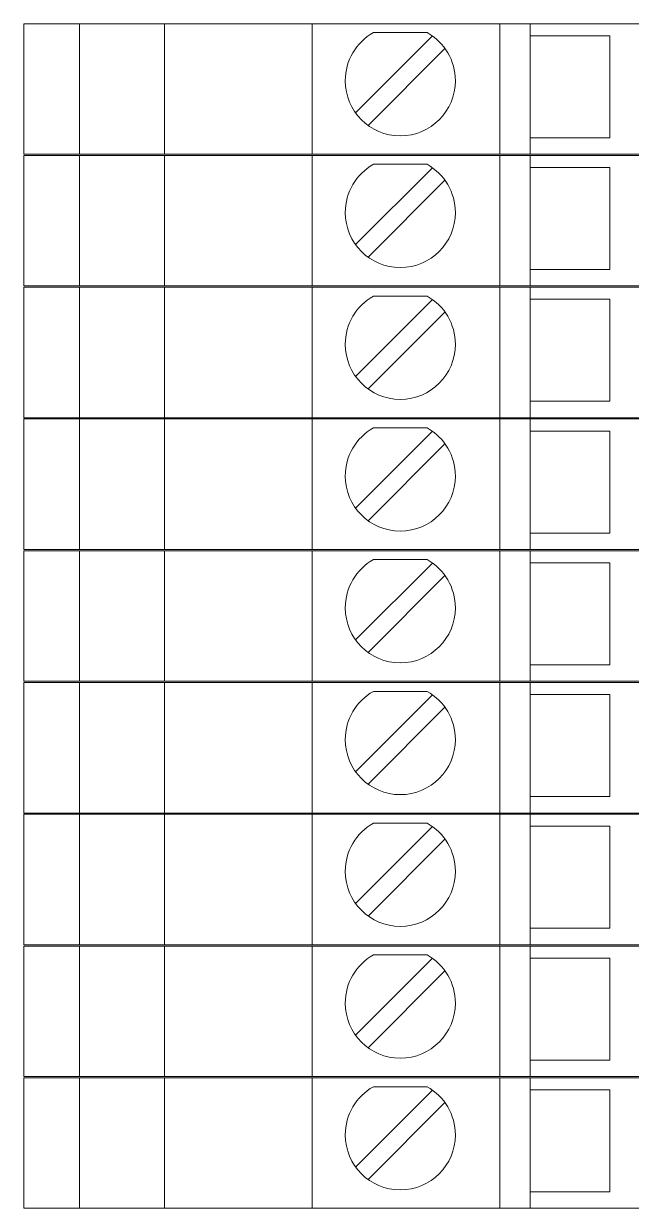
# Model space of a CAD drawing. Header units: millimetres. Extents: x 4962 to 7449, y 754 to 2938.
# Drawn here: x 5322.79 to 5346.79, y 2147.79 to 2194.54 of the extents above; entities that cross this region are included whole.
import ezdxf

# ---------------------------------------------------------------- set-up
doc = ezdxf.new("R2010")
doc.units = ezdxf.units.MM
doc.layers.add('000-PI-ORMAR', color=2, linetype='Continuous')

msp = doc.modelspace()

# ---------------------------------------------------------------- linework, layer by layer
at = {"layer": '000-PI-ORMAR', "color": 0, "linetype": 'ByBlock', "lineweight": 0}
for p, q in [((5322.792, 2194.543), (5322.792, 2194.543)), ((5324.992, 2194.543), (5322.792, 2194.543)), ((5322.792, 2194.543), (5322.792, 2189.393)), ((5324.992, 2194.543), (5324.992, 2194.543)), ((5324.992, 2194.543), (5326.584, 2194.543)), ((5324.992, 2194.543), (5324.992, 2189.393)), ((5326.584, 2194.543), (5328.726, 2194.543)), ((5327.042, 2194.543), (5327.042, 2194.543)), ((5328.353, 2194.543), (5328.353, 2189.393)), ((5329.11, 2194.543), (5328.726, 2194.543)), ((5331.618, 2194.543), (5329.11, 2194.543)), ((5329.292, 2194.543), (5329.292, 2194.543)), ((5330.792, 2194.543), (5330.792, 2194.543)), ((5331.618, 2194.543), (5334.192, 2194.543)), ((5331.942, 2194.543), (5331.942, 2194.543)), ((5334.192, 2194.543), (5341.592, 2194.543)), ((5334.192, 2194.543), (5334.192, 2189.393)), ((5336.992, 2194.543), (5336.992, 2194.543)), ((5341.592, 2194.543), (5342.792, 2194.543)), ((5341.592, 2194.543), (5341.592, 2189.393)), ((5342.792, 2194.543), (5342.792, 2194.543)), ((5342.792, 2194.543), (5350.792, 2194.543)), ((5342.792, 2194.543), (5342.792, 2189.393)), ((5338.937, 2194.059), (5335.902, 2191.023)), ((5336.608, 2194.193), (5336.608, 2194.193)), ((5338.726, 2194.193), (5336.608, 2194.193)), ((5338.726, 2194.193), (5338.726, 2194.193)), ((5338.937, 2194.059), (5338.937, 2194.059)), ((5342.792, 2194.068), (5345.942, 2194.068)), ((5342.792, 2194.068), (5342.792, 2194.068)), ((5345.942, 2194.068), (5345.942, 2190.043)), ((5345.942, 2194.068), (5345.942, 2194.068)), ((5336.397, 2190.528), (5339.432, 2193.564)), ((5339.432, 2193.564), (5339.432, 2193.564)), ((5341.592, 2193.593), (5341.592, 2190.993)), ((5341.592, 2193.593), (5341.592, 2193.593)), ((5335.902, 2191.023), (5335.902, 2191.023)), ((5341.592, 2190.993), (5341.592, 2190.993)), ((5336.397, 2190.528), (5336.397, 2190.528)), ((5345.942, 2190.043), (5342.792, 2190.043)), ((5342.792, 2190.043), (5342.792, 2190.043)), ((5345.942, 2190.043), (5345.942, 2190.043)), ((5324.992, 2189.393), (5322.792, 2189.393)), ((5322.792, 2189.393), (5322.792, 2189.393)), ((5322.792, 2189.343), (5322.792, 2189.343)), ((5324.992, 2189.343), (5322.792, 2189.343)), ((5322.792, 2189.343), (5322.792, 2184.193)), ((5324.992, 2189.393), (5326.584, 2189.393)), ((5324.992, 2189.393), (5324.992, 2189.393)), ((5324.992, 2189.343), (5324.992, 2189.343)), ((5324.992, 2189.343), (5326.584, 2189.343)), ((5324.992, 2189.343), (5324.992, 2184.193)), ((5326.584, 2189.393), (5328.726, 2189.393)), ((5326.584, 2189.343), (5328.726, 2189.343)), ((5327.042, 2189.393), (5327.042, 2189.393)), ((5327.042, 2189.343), (5327.042, 2189.343)), ((5328.353, 2189.343), (5328.353, 2184.193)), ((5328.726, 2189.393), (5329.11, 2189.393)), ((5329.11, 2189.343), (5328.726, 2189.343)), ((5329.11, 2189.393), (5331.618, 2189.393)), ((5331.618, 2189.343), (5329.11, 2189.343)), ((5329.292, 2189.393), (5329.292, 2189.393)), ((5329.292, 2189.343), (5329.292, 2189.343)), ((5330.792, 2189.343), (5330.792, 2189.343)), ((5331.618, 2189.393), (5334.192, 2189.393)), ((5331.618, 2189.343), (5334.192, 2189.343)), ((5331.942, 2189.393), (5331.942, 2189.393)), ((5331.942, 2189.343), (5331.942, 2189.343)), ((5334.192, 2189.393), (5341.592, 2189.393)), ((5334.192, 2189.343), (5341.592, 2189.343)), ((5334.192, 2189.343), (5334.192, 2184.193)), ((5336.992, 2189.393), (5336.992, 2189.393)), ((5336.992, 2189.343), (5336.992, 2189.343)), ((5341.592, 2189.393), (5342.792, 2189.393)), ((5341.592, 2189.343), (5342.792, 2189.343)), ((5341.592, 2189.343), (5341.592, 2184.193)), ((5342.792, 2189.393), (5350.792, 2189.393)), ((5342.792, 2189.393), (5342.792, 2189.393)), ((5342.792, 2189.343), (5342.792, 2189.343)), ((5342.792, 2189.343), (5350.792, 2189.343)), ((5342.792, 2189.343), (5342.792, 2184.193)), ((5338.937, 2188.859), (5335.902, 2185.823)), ((5336.608, 2188.993), (5336.608, 2188.993)), ((5338.726, 2188.993), (5336.608, 2188.993)), ((5338.726, 2188.993), (5338.726, 2188.993)), ((5338.937, 2188.859), (5338.937, 2188.859)), ((5342.792, 2188.868), (5345.942, 2188.868)), ((5342.792, 2188.868), (5342.792, 2188.868)), ((5345.942, 2188.868), (5345.942, 2184.843)), ((5345.942, 2188.868), (5345.942, 2188.868)), ((5341.592, 2188.393), (5341.592, 2185.793)), ((5341.592, 2188.393), (5341.592, 2188.393)), ((5336.397, 2185.328), (5339.432, 2188.364)), ((5339.432, 2188.364), (5339.432, 2188.364)), ((5335.902, 2185.823), (5335.902, 2185.823)), ((5341.592, 2185.793), (5341.592, 2185.793)), ((5336.397, 2185.328), (5336.397, 2185.328)), ((5345.942, 2184.843), (5342.792, 2184.843)), ((5342.792, 2184.843), (5342.792, 2184.843)), ((5345.942, 2184.843), (5345.942, 2184.843)), ((5324.992, 2184.193), (5322.792, 2184.193)), ((5322.792, 2184.193), (5322.792, 2184.193)), ((5324.992, 2184.193), (5326.584, 2184.193)), ((5324.992, 2184.193), (5324.992, 2184.193)), ((5326.584, 2184.193), (5328.726, 2184.193)), ((5327.042, 2184.193), (5327.042, 2184.193)), ((5328.726, 2184.193), (5329.11, 2184.193)), ((5329.11, 2184.193), (5331.618, 2184.193)), ((5329.292, 2184.193), (5329.292, 2184.193)), ((5331.618, 2184.193), (5334.192, 2184.193)), ((5331.942, 2184.193), (5331.942, 2184.193)), ((5334.192, 2184.193), (5341.592, 2184.193)), ((5336.992, 2184.193), (5336.992, 2184.193)), ((5341.592, 2184.193), (5342.792, 2184.193)), ((5342.792, 2184.193), (5350.792, 2184.193)), ((5342.792, 2184.193), (5342.792, 2184.193)), ((5322.792, 2184.143), (5322.792, 2184.143)), ((5324.992, 2184.143), (5322.792, 2184.143)), ((5322.792, 2184.143), (5322.792, 2178.993)), ((5324.992, 2184.143), (5324.992, 2184.143)), ((5324.992, 2184.143), (5326.584, 2184.143)), ((5324.992, 2184.143), (5324.992, 2178.993)), ((5326.584, 2184.143), (5328.726, 2184.143)), ((5327.042, 2184.143), (5327.042, 2184.143)), ((5328.353, 2184.143), (5328.353, 2178.993)), ((5329.11, 2184.143), (5328.726, 2184.143)), ((5331.618, 2184.143), (5329.11, 2184.143)), ((5329.292, 2184.143), (5329.292, 2184.143)), ((5330.792, 2184.143), (5330.792, 2184.143)), ((5331.618, 2184.143), (5334.192, 2184.143)), ((5331.942, 2184.143), (5331.942, 2184.143)), ((5334.192, 2184.143), (5341.592, 2184.143)), ((5334.192, 2184.143), (5334.192, 2178.993)), ((5336.608, 2183.793), (5336.608, 2183.793)), ((5338.726, 2183.793), (5336.608, 2183.793)), ((5336.992, 2184.143), (5336.992, 2184.143)), ((5338.726, 2183.793), (5338.726, 2183.793)), ((5341.592, 2184.143), (5342.792, 2184.143)), ((5341.592, 2184.143), (5341.592, 2178.993)), ((5342.792, 2184.143), (5342.792, 2184.143)), ((5342.792, 2184.143), (5350.792, 2184.143)), ((5342.792, 2184.143), (5342.792, 2178.993)), ((5338.937, 2183.659), (5335.902, 2180.623)), ((5338.937, 2183.659), (5338.937, 2183.659)), ((5342.792, 2183.668), (5345.942, 2183.668)), ((5342.792, 2183.668), (5342.792, 2183.668)), ((5345.942, 2183.668), (5345.942, 2179.643)), ((5345.942, 2183.668), (5345.942, 2183.668)), ((5336.397, 2180.128), (5339.432, 2183.164)), ((5339.432, 2183.164), (5339.432, 2183.164)), ((5341.592, 2183.193), (5341.592, 2180.593)), ((5341.592, 2183.193), (5341.592, 2183.193)), ((5335.902, 2180.623), (5335.902, 2180.623)), ((5341.592, 2180.593), (5341.592, 2180.593)), ((5336.397, 2180.128), (5336.397, 2180.128)), ((5345.942, 2179.643), (5342.792, 2179.643)), ((5342.792, 2179.643), (5342.792, 2179.643)), ((5345.942, 2179.643), (5345.942, 2179.643)), ((5324.992, 2178.993), (5322.792, 2178.993)), ((5322.792, 2178.993), (5322.792, 2178.993)), ((5322.792, 2178.943), (5322.792, 2178.943)), ((5324.992, 2178.943), (5322.792, 2178.943)), ((5322.792, 2178.943), (5322.792, 2173.793)), ((5324.992, 2178.993), (5326.584, 2178.993)), ((5324.992, 2178.993), (5324.992, 2178.993)), ((5324.992, 2178.943), (5324.992, 2178.943)), ((5324.992, 2178.943), (5326.584, 2178.943)), ((5324.992, 2178.943), (5324.992, 2173.793)), ((5326.584, 2178.993), (5328.726, 2178.993)), ((5326.584, 2178.943), (5328.726, 2178.943)), ((5327.042, 2178.993), (5327.042, 2178.993)), ((5327.042, 2178.943), (5327.042, 2178.943)), ((5328.353, 2178.943), (5328.353, 2173.793)), ((5328.726, 2178.993), (5329.11, 2178.993)), ((5329.11, 2178.943), (5328.726, 2178.943)), ((5329.11, 2178.993), (5331.618, 2178.993)), ((5331.618, 2178.943), (5329.11, 2178.943)), ((5329.292, 2178.993), (5329.292, 2178.993)), ((5329.292, 2178.943), (5329.292, 2178.943)), ((5330.792, 2178.943), (5330.792, 2178.943)), ((5331.618, 2178.993), (5334.192, 2178.993)), ((5331.618, 2178.943), (5334.192, 2178.943)), ((5331.942, 2178.993), (5331.942, 2178.993)), ((5331.942, 2178.943), (5331.942, 2178.943)), ((5334.192, 2178.993), (5341.592, 2178.993)), ((5334.192, 2178.943), (5341.592, 2178.943)), ((5334.192, 2178.943), (5334.192, 2173.793)), ((5336.608, 2178.593), (5336.608, 2178.593)), ((5338.726, 2178.593), (5336.608, 2178.593)), ((5336.992, 2178.993), (5336.992, 2178.993)), ((5336.992, 2178.943), (5336.992, 2178.943)), ((5338.726, 2178.593), (5338.726, 2178.593)), ((5341.592, 2178.993), (5342.792, 2178.993)), ((5341.592, 2178.943), (5342.792, 2178.943)), ((5341.592, 2178.943), (5341.592, 2173.793)), ((5342.792, 2178.993), (5350.792, 2178.993)), ((5342.792, 2178.993), (5342.792, 2178.993)), ((5342.792, 2178.943), (5342.792, 2178.943)), ((5342.792, 2178.943), (5350.792, 2178.943)), ((5342.792, 2178.943), (5342.792, 2173.793)), ((5338.937, 2178.459), (5335.902, 2175.423)), ((5338.937, 2178.459), (5338.937, 2178.459)), ((5342.792, 2178.468), (5345.942, 2178.468)), ((5342.792, 2178.468), (5342.792, 2178.468)), ((5345.942, 2178.468), (5345.942, 2174.443)), ((5345.942, 2178.468), (5345.942, 2178.468)), ((5336.397, 2174.928), (5339.432, 2177.964)), ((5339.432, 2177.964), (5339.432, 2177.964)), ((5341.592, 2177.993), (5341.592, 2175.393)), ((5341.592, 2177.993), (5341.592, 2177.993)), ((5335.902, 2175.423), (5335.902, 2175.423)), ((5341.592, 2175.393), (5341.592, 2175.393)), ((5336.397, 2174.928), (5336.397, 2174.928)), ((5345.942, 2174.443), (5342.792, 2174.443)), ((5342.792, 2174.443), (5342.792, 2174.443)), ((5345.942, 2174.443), (5345.942, 2174.443)), ((5324.992, 2173.793), (5322.792, 2173.793)), ((5322.792, 2173.793), (5322.792, 2173.793)), ((5322.792, 2173.743), (5322.792, 2173.743)), ((5324.992, 2173.743), (5322.792, 2173.743)), ((5322.792, 2173.743), (5322.792, 2168.593)), ((5324.992, 2173.793), (5326.584, 2173.793)), ((5324.992, 2173.793), (5324.992, 2173.793)), ((5324.992, 2173.743), (5324.992, 2173.743)), ((5324.992, 2173.743), (5326.584, 2173.743)), ((5324.992, 2173.743), (5324.992, 2168.593)), ((5326.584, 2173.793), (5328.726, 2173.793)), ((5326.584, 2173.743), (5328.726, 2173.743)), ((5327.042, 2173.793), (5327.042, 2173.793)), ((5327.042, 2173.743), (5327.042, 2173.743)), ((5328.353, 2173.743), (5328.353, 2168.593)), ((5328.726, 2173.793), (5329.11, 2173.793)), ((5329.11, 2173.743), (5328.726, 2173.743)), ((5329.11, 2173.793), (5331.618, 2173.793)), ((5331.618, 2173.743), (5329.11, 2173.743)), ((5329.292, 2173.793), (5329.292, 2173.793)), ((5329.292, 2173.743), (5329.292, 2173.743)), ((5330.792, 2173.743), (5330.792, 2173.743)), ((5331.618, 2173.793), (5334.192, 2173.793)), ((5331.618, 2173.743), (5334.192, 2173.743)), ((5331.942, 2173.793), (5331.942, 2173.793)), ((5331.942, 2173.743), (5331.942, 2173.743)), ((5334.192, 2173.793), (5341.592, 2173.793)), ((5334.192, 2173.743), (5341.592, 2173.743)), ((5334.192, 2173.743), (5334.192, 2168.593)), ((5336.992, 2173.793), (5336.992, 2173.793)), ((5336.992, 2173.743), (5336.992, 2173.743)), ((5341.592, 2173.793), (5342.792, 2173.793)), ((5341.592, 2173.743), (5342.792, 2173.743)), ((5341.592, 2173.743), (5341.592, 2168.593)), ((5342.792, 2173.793), (5350.792, 2173.793)), ((5342.792, 2173.793), (5342.792, 2173.793)), ((5342.792, 2173.743), (5342.792, 2173.743)), ((5342.792, 2173.743), (5350.792, 2173.743)), ((5342.792, 2173.743), (5342.792, 2168.593)), ((5338.937, 2173.259), (5335.902, 2170.223)), ((5336.608, 2173.393), (5336.608, 2173.393)), ((5338.726, 2173.393), (5336.608, 2173.393)), ((5338.726, 2173.393), (5338.726, 2173.393)), ((5338.937, 2173.259), (5338.937, 2173.259)), ((5342.792, 2173.268), (5345.942, 2173.268)), ((5342.792, 2173.268), (5342.792, 2173.268)), ((5345.942, 2173.268), (5345.942, 2169.243)), ((5345.942, 2173.268), (5345.942, 2173.268)), ((5336.397, 2169.728), (5339.432, 2172.764)), ((5339.432, 2172.764), (5339.432, 2172.764)), ((5341.592, 2172.793), (5341.592, 2170.193)), ((5341.592, 2172.793), (5341.592, 2172.793)), ((5335.902, 2170.223), (5335.902, 2170.223)), ((5341.592, 2170.193), (5341.592, 2170.193)), ((5336.397, 2169.728), (5336.397, 2169.728)), ((5345.942, 2169.243), (5342.792, 2169.243)), ((5342.792, 2169.243), (5342.792, 2169.243)), ((5345.942, 2169.243), (5345.942, 2169.243)), ((5324.992, 2168.593), (5322.792, 2168.593)), ((5322.792, 2168.593), (5322.792, 2168.593)), ((5322.792, 2168.543), (5322.792, 2168.543)), ((5324.992, 2168.543), (5322.792, 2168.543)), ((5322.792, 2168.543), (5322.792, 2163.393)), ((5324.992, 2168.593), (5326.584, 2168.593)), ((5324.992, 2168.593), (5324.992, 2168.593)), ((5324.992, 2168.543), (5324.992, 2168.543)), ((5324.992, 2168.543), (5326.584, 2168.543)), ((5324.992, 2168.543), (5324.992, 2163.393)), ((5326.584, 2168.593), (5328.726, 2168.593)), ((5326.584, 2168.543), (5328.726, 2168.543)), ((5327.042, 2168.593), (5327.042, 2168.593)), ((5327.042, 2168.543), (5327.042, 2168.543)), ((5328.353, 2168.543), (5328.353, 2163.393)), ((5328.726, 2168.593), (5329.11, 2168.593)), ((5329.11, 2168.543), (5328.726, 2168.543)), ((5329.11, 2168.593), (5331.618, 2168.593)), ((5331.618, 2168.543), (5329.11, 2168.543)), ((5329.292, 2168.593), (5329.292, 2168.593)), ((5329.292, 2168.543), (5329.292, 2168.543)), ((5330.792, 2168.543), (5330.792, 2168.543)), ((5331.618, 2168.593), (5334.192, 2168.593)), ((5331.618, 2168.543), (5334.192, 2168.543)), ((5331.942, 2168.593), (5331.942, 2168.593)), ((5331.942, 2168.543), (5331.942, 2168.543)), ((5334.192, 2168.593), (5341.592, 2168.593)), ((5334.192, 2168.543), (5341.592, 2168.543)), ((5334.192, 2168.543), (5334.192, 2163.393)), ((5336.992, 2168.593), (5336.992, 2168.593)), ((5336.992, 2168.543), (5336.992, 2168.543)), ((5341.592, 2168.593), (5342.792, 2168.593)), ((5341.592, 2168.543), (5342.792, 2168.543)), ((5341.592, 2168.543), (5341.592, 2163.393)), ((5342.792, 2168.593), (5350.792, 2168.593)), ((5342.792, 2168.593), (5342.792, 2168.593)), ((5342.792, 2168.543), (5342.792, 2168.543)), ((5342.792, 2168.543), (5350.792, 2168.543)), ((5342.792, 2168.543), (5342.792, 2163.393)), ((5338.937, 2168.059), (5335.902, 2165.023)), ((5336.608, 2168.193), (5336.608, 2168.193)), ((5338.726, 2168.193), (5336.608, 2168.193)), ((5338.726, 2168.193), (5338.726, 2168.193)), ((5338.937, 2168.059), (5338.937, 2168.059)), ((5342.792, 2168.068), (5345.942, 2168.068)), ((5342.792, 2168.068), (5342.792, 2168.068)), ((5345.942, 2168.068), (5345.942, 2164.043)), ((5345.942, 2168.068), (5345.942, 2168.068)), ((5336.397, 2164.528), (5339.432, 2167.564)), ((5339.432, 2167.564), (5339.432, 2167.564)), ((5341.592, 2167.593), (5341.592, 2164.993)), ((5341.592, 2167.593), (5341.592, 2167.593)), ((5335.902, 2165.023), (5335.902, 2165.023)), ((5341.592, 2164.993), (5341.592, 2164.993)), ((5336.397, 2164.528), (5336.397, 2164.528)), ((5345.942, 2164.043), (5342.792, 2164.043)), ((5342.792, 2164.043), (5342.792, 2164.043)), ((5345.942, 2164.043), (5345.942, 2164.043)), ((5324.992, 2163.393), (5322.792, 2163.393)), ((5322.792, 2163.393), (5322.792, 2163.393)), ((5322.792, 2163.343), (5322.792, 2163.343)), ((5324.992, 2163.343), (5322.792, 2163.343)), ((5322.792, 2163.343), (5322.792, 2158.193)), ((5324.992, 2163.393), (5326.584, 2163.393)), ((5324.992, 2163.393), (5324.992, 2163.393)), ((5324.992, 2163.343), (5324.992, 2163.343)), ((5324.992, 2163.343), (5326.584, 2163.343)), ((5324.992, 2163.343), (5324.992, 2158.193)), ((5326.584, 2163.393), (5328.726, 2163.393)), ((5326.584, 2163.343), (5328.726, 2163.343)), ((5327.042, 2163.393), (5327.042, 2163.393)), ((5327.042, 2163.343), (5327.042, 2163.343)), ((5328.353, 2163.343), (5328.353, 2158.193)), ((5328.726, 2163.393), (5329.11, 2163.393)), ((5329.11, 2163.343), (5328.726, 2163.343)), ((5329.11, 2163.393), (5331.618, 2163.393)), ((5331.618, 2163.343), (5329.11, 2163.343)), ((5329.292, 2163.393), (5329.292, 2163.393)), ((5329.292, 2163.343), (5329.292, 2163.343)), ((5330.792, 2163.343), (5330.792, 2163.343)), ((5331.618, 2163.393), (5334.192, 2163.393)), ((5331.618, 2163.343), (5334.192, 2163.343)), ((5331.942, 2163.393), (5331.942, 2163.393)), ((5331.942, 2163.343), (5331.942, 2163.343)), ((5334.192, 2163.393), (5341.592, 2163.393)), ((5334.192, 2163.343), (5341.592, 2163.343)), ((5334.192, 2163.343), (5334.192, 2158.193)), ((5336.992, 2163.393), (5336.992, 2163.393)), ((5336.992, 2163.343), (5336.992, 2163.343)), ((5341.592, 2163.393), (5342.792, 2163.393)), ((5341.592, 2163.343), (5342.792, 2163.343)), ((5341.592, 2163.343), (5341.592, 2158.193)), ((5342.792, 2163.393), (5350.792, 2163.393)), ((5342.792, 2163.393), (5342.792, 2163.393)), ((5342.792, 2163.343), (5342.792, 2163.343)), ((5342.792, 2163.343), (5350.792, 2163.343)), ((5342.792, 2163.343), (5342.792, 2158.193)), ((5338.937, 2162.859), (5335.902, 2159.823)), ((5336.608, 2162.993), (5336.608, 2162.993)), ((5338.726, 2162.993), (5336.608, 2162.993)), ((5338.726, 2162.993), (5338.726, 2162.993)), ((5338.937, 2162.859), (5338.937, 2162.859)), ((5342.792, 2162.868), (5345.942, 2162.868)), ((5342.792, 2162.868), (5342.792, 2162.868)), ((5345.942, 2162.868), (5345.942, 2158.843)), ((5345.942, 2162.868), (5345.942, 2162.868)), ((5336.397, 2159.328), (5339.432, 2162.364)), ((5339.432, 2162.364), (5339.432, 2162.364)), ((5341.592, 2162.393), (5341.592, 2159.793)), ((5341.592, 2162.393), (5341.592, 2162.393)), ((5335.902, 2159.823), (5335.902, 2159.823)), ((5341.592, 2159.793), (5341.592, 2159.793)), ((5336.397, 2159.328), (5336.397, 2159.328)), ((5345.942, 2158.843), (5342.792, 2158.843)), ((5342.792, 2158.843), (5342.792, 2158.843)), ((5345.942, 2158.843), (5345.942, 2158.843)), ((5324.992, 2158.193), (5322.792, 2158.193)), ((5322.792, 2158.193), (5322.792, 2158.193)), ((5322.792, 2158.143), (5322.792, 2158.143)), ((5324.992, 2158.143), (5322.792, 2158.143)), ((5322.792, 2158.143), (5322.792, 2152.993)), ((5324.992, 2158.193), (5326.584, 2158.193)), ((5324.992, 2158.193), (5324.992, 2158.193)), ((5324.992, 2158.143), (5324.992, 2158.143)), ((5324.992, 2158.143), (5326.584, 2158.143)), ((5324.992, 2158.143), (5324.992, 2152.993)), ((5326.584, 2158.193), (5328.726, 2158.193)), ((5326.584, 2158.143), (5328.726, 2158.143)), ((5327.042, 2158.193), (5327.042, 2158.193)), ((5327.042, 2158.143), (5327.042, 2158.143)), ((5328.353, 2158.143), (5328.353, 2152.993)), ((5328.726, 2158.193), (5329.11, 2158.193)), ((5329.11, 2158.143), (5328.726, 2158.143)), ((5329.11, 2158.193), (5331.618, 2158.193)), ((5331.618, 2158.143), (5329.11, 2158.143)), ((5329.292, 2158.193), (5329.292, 2158.193)), ((5329.292, 2158.143), (5329.292, 2158.143)), ((5330.792, 2158.143), (5330.792, 2158.143)), ((5331.618, 2158.193), (5334.192, 2158.193)), ((5331.618, 2158.143), (5334.192, 2158.143)), ((5331.942, 2158.193), (5331.942, 2158.193)), ((5331.942, 2158.143), (5331.942, 2158.143)), ((5334.192, 2158.193), (5341.592, 2158.193)), ((5334.192, 2158.143), (5341.592, 2158.143)), ((5334.192, 2158.143), (5334.192, 2152.993)), ((5336.992, 2158.193), (5336.992, 2158.193)), ((5336.992, 2158.143), (5336.992, 2158.143)), ((5341.592, 2158.193), (5342.792, 2158.193)), ((5341.592, 2158.143), (5342.792, 2158.143)), ((5341.592, 2158.143), (5341.592, 2152.993)), ((5342.792, 2158.193), (5350.792, 2158.193)), ((5342.792, 2158.193), (5342.792, 2158.193)), ((5342.792, 2158.143), (5342.792, 2158.143)), ((5342.792, 2158.143), (5350.792, 2158.143)), ((5342.792, 2158.143), (5342.792, 2152.993)), ((5338.937, 2157.659), (5335.902, 2154.623)), ((5336.608, 2157.793), (5336.608, 2157.793)), ((5338.726, 2157.793), (5336.608, 2157.793)), ((5338.726, 2157.793), (5338.726, 2157.793)), ((5338.937, 2157.659), (5338.937, 2157.659)), ((5342.792, 2157.668), (5345.942, 2157.668)), ((5342.792, 2157.668), (5342.792, 2157.668)), ((5345.942, 2157.668), (5345.942, 2153.643)), ((5345.942, 2157.668), (5345.942, 2157.668)), ((5336.397, 2154.128), (5339.432, 2157.164)), ((5339.432, 2157.164), (5339.432, 2157.164)), ((5341.592, 2157.193), (5341.592, 2154.593)), ((5341.592, 2157.193), (5341.592, 2157.193)), ((5335.902, 2154.623), (5335.902, 2154.623)), ((5341.592, 2154.593), (5341.592, 2154.593)), ((5336.397, 2154.128), (5336.397, 2154.128)), ((5345.942, 2153.643), (5342.792, 2153.643)), ((5342.792, 2153.643), (5342.792, 2153.643)), ((5345.942, 2153.643), (5345.942, 2153.643)), ((5324.992, 2152.993), (5322.792, 2152.993)), ((5322.792, 2152.993), (5322.792, 2152.993)), ((5322.792, 2152.943), (5322.792, 2152.943)), ((5324.992, 2152.943), (5322.792, 2152.943)), ((5322.792, 2152.943), (5322.792, 2147.793)), ((5324.992, 2152.993), (5326.584, 2152.993)), ((5324.992, 2152.993), (5324.992, 2152.993)), ((5324.992, 2152.943), (5324.992, 2152.943)), ((5324.992, 2152.943), (5326.584, 2152.943)), ((5324.992, 2152.943), (5324.992, 2147.793)), ((5326.584, 2152.993), (5328.726, 2152.993)), ((5326.584, 2152.943), (5328.726, 2152.943)), ((5327.042, 2152.993), (5327.042, 2152.993)), ((5327.042, 2152.943), (5327.042, 2152.943)), ((5328.353, 2152.943), (5328.353, 2147.793)), ((5328.726, 2152.993), (5329.11, 2152.993)), ((5329.11, 2152.943), (5328.726, 2152.943)), ((5329.11, 2152.993), (5331.618, 2152.993)), ((5331.618, 2152.943), (5329.11, 2152.943)), ((5329.292, 2152.993), (5329.292, 2152.993)), ((5329.292, 2152.943), (5329.292, 2152.943)), ((5330.792, 2152.943), (5330.792, 2152.943)), ((5331.618, 2152.993), (5334.192, 2152.993)), ((5331.618, 2152.943), (5334.192, 2152.943)), ((5331.942, 2152.993), (5331.942, 2152.993)), ((5331.942, 2152.943), (5331.942, 2152.943)), ((5334.192, 2152.993), (5341.592, 2152.993)), ((5334.192, 2152.943), (5341.592, 2152.943)), ((5334.192, 2152.943), (5334.192, 2147.793)), ((5336.992, 2152.993), (5336.992, 2152.993)), ((5336.992, 2152.943), (5336.992, 2152.943)), ((5341.592, 2152.993), (5342.792, 2152.993)), ((5341.592, 2152.943), (5342.792, 2152.943)), ((5341.592, 2152.943), (5341.592, 2147.793)), ((5342.792, 2152.993), (5350.792, 2152.993)), ((5342.792, 2152.993), (5342.792, 2152.993)), ((5342.792, 2152.943), (5342.792, 2152.943)), ((5342.792, 2152.943), (5350.792, 2152.943)), ((5342.792, 2152.943), (5342.792, 2147.793)), ((5338.937, 2152.459), (5335.902, 2149.423)), ((5336.608, 2152.593), (5336.608, 2152.593)), ((5338.726, 2152.593), (5336.608, 2152.593)), ((5338.726, 2152.593), (5338.726, 2152.593)), ((5338.937, 2152.459), (5338.937, 2152.459)), ((5342.792, 2152.468), (5345.942, 2152.468)), ((5342.792, 2152.468), (5342.792, 2152.468)), ((5345.942, 2152.468), (5345.942, 2148.443)), ((5345.942, 2152.468), (5345.942, 2152.468)), ((5336.397, 2148.928), (5339.432, 2151.964)), ((5339.432, 2151.964), (5339.432, 2151.964)), ((5341.592, 2151.993), (5341.592, 2149.393)), ((5341.592, 2151.993), (5341.592, 2151.993)), ((5335.902, 2149.423), (5335.902, 2149.423)), ((5341.592, 2149.393), (5341.592, 2149.393)), ((5336.397, 2148.928), (5336.397, 2148.928)), ((5345.942, 2148.443), (5342.792, 2148.443)), ((5342.792, 2148.443), (5342.792, 2148.443)), ((5345.942, 2148.443), (5345.942, 2148.443)), ((5324.992, 2147.793), (5322.792, 2147.793)), ((5322.792, 2147.793), (5322.792, 2147.793)), ((5324.992, 2147.793), (5326.584, 2147.793)), ((5324.992, 2147.793), (5324.992, 2147.793)), ((5326.584, 2147.793), (5328.726, 2147.793)), ((5327.042, 2147.793), (5327.042, 2147.793)), ((5328.726, 2147.793), (5329.11, 2147.793)), ((5329.11, 2147.793), (5331.618, 2147.793)), ((5329.292, 2147.793), (5329.292, 2147.793)), ((5331.618, 2147.793), (5334.192, 2147.793)), ((5331.942, 2147.793), (5331.942, 2147.793)), ((5334.192, 2147.793), (5341.592, 2147.793)), ((5336.992, 2147.793), (5336.992, 2147.793)), ((5341.592, 2147.793), (5342.792, 2147.793)), ((5342.792, 2147.793), (5350.792, 2147.793)), ((5342.792, 2147.793), (5342.792, 2147.793))]:
    msp.add_line(p, q, dxfattribs=at)
for centre, start, end in [((5337.667, 2192.293), 119.1246, 180), ((5337.667, 2192.293), 0, 60.8754), ((5337.667, 2192.293), 180, 0), ((5337.667, 2187.093), 119.1246, 180), ((5337.667, 2187.093), 0, 60.8754), ((5337.667, 2187.093), 180, 0), ((5337.667, 2181.893), 119.1246, 180), ((5337.667, 2181.893), 0, 60.8754), ((5337.667, 2181.893), 180, 0), ((5337.667, 2176.693), 119.1246, 180), ((5337.667, 2176.693), 0, 60.8754), ((5337.667, 2176.693), 180, 0), ((5337.667, 2171.493), 119.1246, 180), ((5337.667, 2171.493), 0, 60.8754), ((5337.667, 2171.493), 180, 0), ((5337.667, 2166.293), 119.1246, 180), ((5337.667, 2166.293), 0, 60.8754), ((5337.667, 2166.293), 180, 0), ((5337.667, 2161.093), 119.1246, 180), ((5337.667, 2161.093), 0, 60.8754), ((5337.667, 2161.093), 180, 0), ((5337.667, 2155.893), 119.1246, 180), ((5337.667, 2155.893), 0, 60.8754), ((5337.667, 2155.893), 180, 0), ((5337.667, 2150.693), 119.1246, 180), ((5337.667, 2150.693), 0, 60.8754), ((5337.667, 2150.693), 180, 0)]:
    msp.add_arc(centre, 2.175, start, end, dxfattribs=at)

doc.saveas('drawing.dxf')
